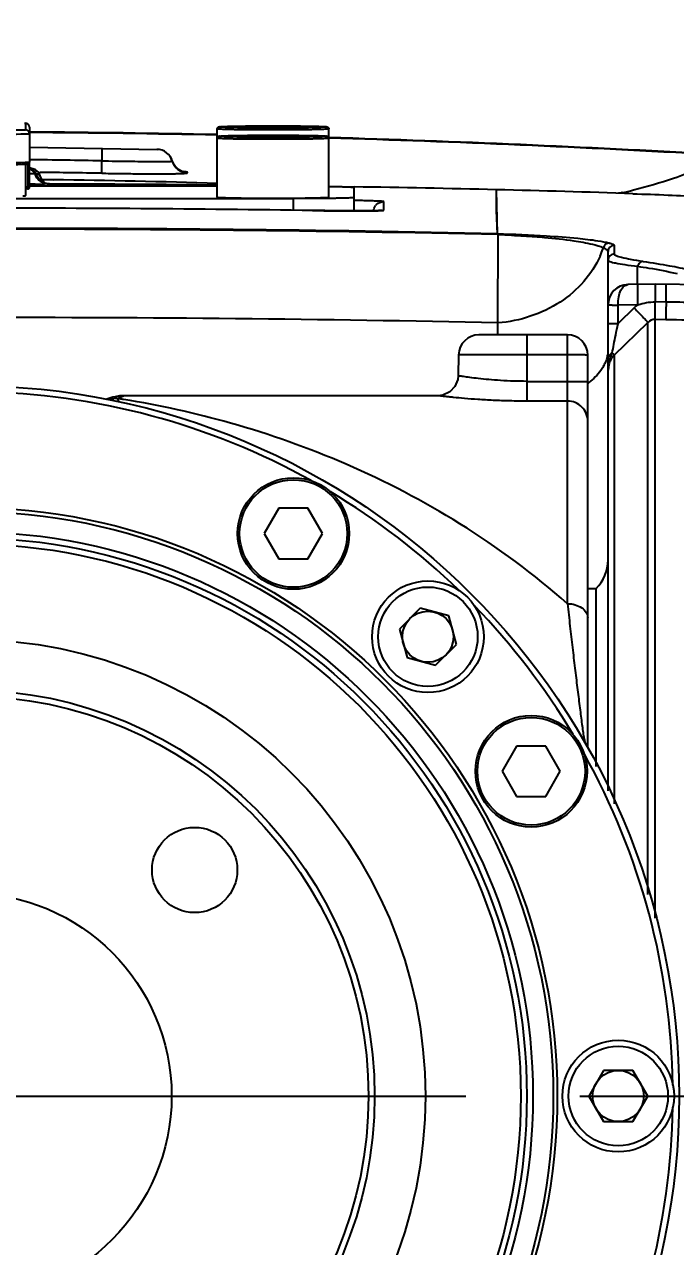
# Model space of a CAD drawing. Header units: millimetres. Extents: x 5828 to 6704, y 123 to 421.
# Drawn here: x 6476.543 to 6478.682, y 273.567 to 277.581 of the extents above; entities that cross this region are included whole.
import ezdxf

# ---------------------------------------------------------------- set-up
doc = ezdxf.new("R2010")
doc.units = ezdxf.units.MM
doc.linetypes.add('CENTER', pattern=[0.6, 0.375, -0.075, 0.075, -0.075])
for name, color, linetype in [('中心线', 7, 'Continuous'), ('外形图', 7, 'Continuous'), ('尺寸标注', 7, 'Continuous')]:
    doc.layers.add(name, color=color, linetype=linetype)
doc.styles.add('微软雅黑', font='msyh.ttc', dxfattribs={"height": 1.5})
doc.dimstyles.new('尺寸标注_1_15比例', dxfattribs={"dimtxt": 1.5, "dimasz": 1.25, "dimexe": 0.5, "dimexo": 0.4, "dimgap": 0.5, "dimtad": 1, "dimdec": 1, "dimlfac": 15, "dimdsep": 46, "dimtxsty": '微软雅黑', "dimcen": 0.09, "dimadec": 0, "dimazin": 0, "dimtp": 0.01, "dimtm": 0.01, "dimtfac": 1, "dimtdec": 1, "dimtofl": 0, "dimtmove": 0, "dimatfit": 3, "dimfxl": 1, "dimtolj": 1, "dimarcsym": 0})

# ---------------------------------------------------------------- blocks, each defined once
blk = doc.blocks.new('*D786')
at = {"layer": 'Defpoints', "color": 0}
for p in [(6482.9394, 280.5658), (6469.7803, 267.5677), (6482.9394, 267.0011)]:
    blk.add_point(p, dxfattribs=at)
at = {"layer": '尺寸标注', "color": 0, "lineweight": -2}
for p, q in [((6469.7803, 267.9677), (6469.7803, 281.0658)), ((6482.9394, 267.4011), (6482.9394, 281.0658)), ((6471.0303, 280.5658), (6481.6894, 280.5658))]:
    blk.add_line(p, q, dxfattribs=at)
at = {"layer": '尺寸标注', "color": 0}
for points in [[(6471.0303, 280.7741), (6471.0303, 280.3574), (6469.7803, 280.5658)], [(6481.6894, 280.3574), (6481.6894, 280.7741), (6482.9394, 280.5658)]]:
    blk.add_solid(points, dxfattribs=at)
at = {"layer": '尺寸标注', "color": 0, "insert": (6476.3599, 281.8448), "char_height": 1.5, "attachment_point": 5, "style": '微软雅黑'}
blk.add_mtext('\\A1;197.4', dxfattribs=at)
blk = doc.blocks.new('*D787')
at = {"layer": 'Defpoints', "color": 0}
for p in [(6469.7154, 284.5485), (6483.0052, 255.7131), (6469.7154, 255.0651)]:
    blk.add_point(p, dxfattribs=at)
at = {"layer": '尺寸标注', "color": 0, "lineweight": -2}
for p, q in [((6469.7154, 255.4651), (6469.7154, 285.0485)), ((6483.0052, 256.1131), (6483.0052, 285.0485)), ((6481.7552, 284.5485), (6470.9654, 284.5485))]:
    blk.add_line(p, q, dxfattribs=at)
at = {"layer": '尺寸标注', "color": 0}
for points in [[(6470.9654, 284.7569), (6470.9654, 284.3402), (6469.7154, 284.5485)], [(6481.7552, 284.3402), (6481.7552, 284.7569), (6483.0052, 284.5485)]]:
    blk.add_solid(points, dxfattribs=at)
at = {"layer": '尺寸标注', "color": 0, "insert": (6476.3603, 285.8276), "char_height": 1.5, "attachment_point": 5, "style": '微软雅黑'}
blk.add_mtext('\\A1;199.3', dxfattribs=at)

msp = doc.modelspace()

# ---------------------------------------------------------------- linework, layer by layer
at = {"layer": '中心线', "linetype": 'CENTER', "ltscale": 5}
msp.add_line((6467.1176, 274.0616), (6485.8879, 274.0616), dxfattribs=at)
at = {"layer": '外形图', "color": 7, "linetype": 'Continuous'}
for p, q in [((6476.5434, 277.2566), (6476.547, 277.2565)), ((6476.5434, 277.2566), (6476.5466, 277.2565)), ((6476.5466, 277.2565), (6476.5466, 277.2354)), ((6476.547, 277.2565), (6476.5466, 277.2565)), ((6476.5599, 277.2433), (6476.5599, 277.1287)), ((6477.1766, 277.014), (6477.1766, 277.238)), ((6477.3599, 277.2465), (6477.2771, 277.2456)), ((6477.2771, 277.2456), (6477.2771, 277.2437)), ((6477.2771, 277.2437), (6477.3599, 277.2428)), ((6477.3599, 277.2428), (6477.3599, 277.2465)), ((6477.4428, 277.2456), (6477.3599, 277.2465)), ((6477.3599, 277.2428), (6477.4428, 277.2437)), ((6477.4428, 277.2437), (6477.4428, 277.2456)), ((6477.5433, 277.014), (6477.5433, 277.238)), ((6477.3599, 277.2158), (6477.2771, 277.2149)), ((6477.2771, 277.2149), (6477.2771, 277.213)), ((6477.2771, 277.213), (6477.3599, 277.2121)), ((6477.3599, 277.2121), (6477.3599, 277.2158)), ((6477.4428, 277.2149), (6477.3599, 277.2158)), ((6477.3599, 277.2121), (6477.4428, 277.213)), ((6477.4428, 277.213), (6477.4428, 277.2149)), ((6476.5599, 277.1781), (6476.9788, 277.1708)), ((6476.5466, 277.1219), (6476.5466, 277.0188)), ((6476.555, 277.1207), (6476.5466, 277.1207)), ((6476.5535, 277.1221), (6476.5468, 277.1219)), ((6476.555, 277.0474), (6476.555, 277.1207)), ((6476.5599, 277.0475), (6476.5599, 277.1279)), ((6477.0289, 277.1329), (6477.0289, 277.1329)), ((6476.5634, 277.1087), (6476.5599, 277.1088)), ((6476.5895, 277.0951), (6476.5951, 277.095)), ((6476.5895, 277.095), (6476.5951, 277.0949)), ((6476.5951, 277.0839), (6476.5951, 277.084)), ((6476.5999, 277.072), (6476.5951, 277.0839)), ((6477.0786, 277.0937), (6477.0786, 277.0951)), ((6476.5466, 277.0474), (6476.555, 277.0474)), ((6476.5533, 277.0408), (6476.5466, 277.0408)), ((6477.1766, 277.0498), (6476.5599, 277.0498)), ((6476.5786, 277.0568), (6476.5615, 277.0567)), ((6476.6076, 277.0622), (6476.5999, 277.072)), ((6476.6378, 277.0709), (6476.6009, 277.0714)), ((6476.6378, 277.0701), (6476.6009, 277.0707)), ((6476.6085, 277.0612), (6476.6076, 277.0622)), ((6476.6112, 277.06), (6476.6076, 277.0616)), ((6476.6076, 277.0616), (6476.6077, 277.0616)), ((6476.6196, 277.0571), (6476.609, 277.057)), ((6476.6197, 277.0577), (6476.6112, 277.06)), ((6476.6255, 277.0572), (6476.6196, 277.0571)), ((6476.6258, 277.0572), (6476.6197, 277.0577)), ((6476.6258, 277.0572), (6476.6255, 277.0572)), ((6476.6255, 277.0572), (6476.6293, 277.0571)), ((6476.6293, 277.0571), (6476.6333, 277.0571)), ((6476.6333, 277.0571), (6476.6376, 277.0571)), ((6477.6009, 277.048), (6477.6267, 277.0476)), ((6477.6266, 276.9688), (6477.6266, 277.046)), ((6478.0965, 276.8939), (6478.0934, 277.0383)), ((6474.3599, 277.0089), (6477.4266, 277.0089)), ((6477.4266, 276.9707), (6477.4266, 277.0089)), ((6477.7235, 276.9708), (6477.7234, 276.9992)), ((6477.4898, 276.97), (6477.4928, 276.9699)), ((6477.5642, 276.9691), (6477.5301, 276.9695)), ((6477.5591, 276.9692), (6477.5652, 276.9691)), ((6477.5956, 276.9689), (6477.5642, 276.9691)), ((6477.6239, 276.9688), (6477.5956, 276.9689)), ((6477.6487, 276.9688), (6477.6239, 276.9688)), ((6477.6249, 276.9688), (6477.6306, 276.9688)), ((6477.6698, 276.9689), (6477.6487, 276.9688)), ((6477.6873, 276.9691), (6477.6698, 276.9689)), ((6477.6762, 276.9689), (6477.6789, 276.9689)), ((6477.6789, 276.9689), (6477.6815, 276.969)), ((6478.0984, 276.6008), (6478.0985, 276.8909)), ((6478.4805, 276.8549), (6478.4805, 276.8459)), ((6478.4805, 276.8459), (6478.4805, 276.8269)), ((6478.4599, 275.0636), (6478.4599, 276.835)), ((6478.557, 276.7272), (6478.557, 276.7868)), ((6478.6151, 276.7282), (6478.5254, 276.7267)), ((6478.819, 276.7247), (6478.6151, 276.7282)), ((6478.558, 276.6606), (6478.4927, 276.6594)), ((6478.4927, 276.5987), (6478.4927, 276.6594)), ((6478.5453, 276.6501), (6478.4927, 276.5987)), ((6478.6505, 276.6692), (6478.6148, 276.67)), ((6478.098, 276.5638), (6478.0984, 276.6008)), ((6478.4599, 276.5987), (6478.4927, 276.5987)), ((6478.4801, 276.4948), (6478.5907, 276.6026)), ((6478.5906, 274.7239), (6478.5906, 276.6026)), ((6478.6148, 274.6454), (6478.6148, 276.6122)), ((6478.6499, 276.6112), (6478.6148, 276.6122)), ((6478.3266, 276.5616), (6478.0358, 276.5616)), ((6478.1933, 276.5616), (6478.1933, 276.3439)), ((6478.3266, 275.6786), (6478.3266, 276.5616)), ((6477.9691, 276.4961), (6477.9679, 276.4271)), ((6478.3266, 276.4961), (6477.9691, 276.4961)), ((6478.3933, 275.2089), (6478.3933, 276.4949)), ((6478.4801, 276.4948), (6478.4801, 276.4564)), ((6478.4623, 276.464), (6478.4599, 276.4461)), ((6478.4801, 276.4564), (6478.4801, 276.4461)), ((6478.4801, 276.4476), (6478.4801, 275.0216)), ((6478.1933, 276.4089), (6478.3266, 276.4089)), ((6476.8715, 276.3616), (6476.8501, 276.3522)), ((6477.9012, 276.3616), (6476.8715, 276.3616)), ((6478.3266, 276.3439), (6478.1933, 276.3439)), ((6477.3788, 275.9919), (6477.3309, 275.9091)), ((6477.4744, 275.9919), (6477.3788, 275.9919)), ((6477.5223, 275.9091), (6477.4744, 275.9919)), ((6477.3309, 275.9091), (6477.3788, 275.8262)), ((6477.4744, 275.8262), (6477.5223, 275.9091)), ((6477.3788, 275.8262), (6477.4744, 275.8262)), ((6478.3933, 275.7282), (6478.4211, 275.7282)), ((6478.4211, 275.1442), (6478.4211, 275.7282)), ((6477.8433, 275.6637), (6477.7747, 275.5952)), ((6477.937, 275.6386), (6477.8433, 275.6637)), ((6477.9621, 275.5449), (6477.937, 275.6386)), ((6477.7747, 275.5952), (6477.7998, 275.5015)), ((6477.8935, 275.4764), (6477.9621, 275.5449)), ((6477.7998, 275.5015), (6477.8935, 275.4764)), ((6478.1596, 275.2111), (6478.1118, 275.1282)), ((6478.2553, 275.2111), (6478.1596, 275.2111)), ((6478.3031, 275.1282), (6478.2553, 275.2111)), ((6478.1118, 275.1282), (6478.1596, 275.0454)), ((6478.2553, 275.0454), (6478.3031, 275.1282)), ((6478.1596, 275.0454), (6478.2553, 275.0454)), ((6478.4448, 274.1456), (6478.3963, 274.0616)), ((6478.5418, 274.1456), (6478.4448, 274.1456)), ((6478.5903, 274.0616), (6478.5418, 274.1456)), ((6478.3963, 274.0616), (6478.4448, 273.9776)), ((6478.5418, 273.9776), (6478.5903, 274.0616)), ((6478.4448, 273.9776), (6478.5418, 273.9776))]:
    msp.add_line(p, q, dxfattribs=at)
for points in [[(6477.066, 277.0973), (6477.0664, 277.0972), (6477.0617, 277.0985), (6477.049, 277.1051), (6477.0353, 277.1193), (6477.0289, 277.1329)], [(6476.5951, 277.084), (6476.5903, 277.0943), (6476.5786, 277.1048), (6476.5634, 277.1087)], [(6478.0965, 276.8939), (6478.0934, 276.9705), (6478.0932, 277.0114), (6478.0934, 277.0383)], [(6477.5301, 276.9695), (6477.4937, 276.9699), (6477.4902, 276.97)], [(6477.7168, 276.97), (6477.7169, 276.97), (6477.7161, 276.9699), (6477.714, 276.9698), (6477.7107, 276.9696), (6477.7064, 276.9695), (6477.701, 276.9693), (6477.6946, 276.9692), (6477.6873, 276.9691)], [(6477.9679, 276.4271), (6477.9665, 276.4145), (6477.957, 276.3917), (6477.94, 276.374), (6477.9177, 276.3636), (6477.9012, 276.3616)], [(6478.5906, 275.7415), (6478.5906, 275.915), (6478.5906, 276.0581)]]:
    msp.add_lwpolyline(points, dxfattribs=at)
for centre, radius in [((6476.3599, 274.0616), 2.3333), ((6477.4266, 275.9091), 0.1833), ((6477.4266, 275.9091), 0.1767), ((6476.3599, 274.0616), 1.9333), ((6476.3599, 274.0616), 1.92), ((6476.3599, 274.0616), 1.8533), ((6476.3599, 274.0616), 1.8333), ((6476.3599, 274.0616), 1.8133), ((6477.8684, 275.5701), 0.1833), ((6477.8684, 275.5701), 0.1633), ((6477.8684, 275.5701), 0.084), ((6476.3599, 274.0616), 1.5), ((6476.3599, 274.0616), 1.3333), ((6476.3599, 274.0616), 1.3133), ((6478.2075, 275.1282), 0.1833), ((6478.2075, 275.1282), 0.1767), ((6477.1024, 274.804), 0.14), ((6476.3599, 274.0616), 0.6667), ((6478.4933, 274.0616), 0.1833), ((6478.4933, 274.0616), 0.1633), ((6478.4933, 274.0616), 0.084)]:
    msp.add_circle(centre, radius, dxfattribs=at)
for centre, radius, start, end in [((6476.5467, 277.2433), 0.0132, 359.9288, 88.7602), ((6476.2068, 292.217), 14.9855, 270.90019, 271.29941), ((6476.2124, 292.3848), 15.1668, 270.88652, 271.31307), ((6476.5465, 277.222), 0.0134, 0.0801, 89.5335), ((6476.3386, 238.6424), 38.5848, 88.75649, 89.67168), ((6476.3384, 238.6493), 38.5773, 88.75597, 89.67131), ((6476.3406, 238.6955), 38.5327, 88.75772, 89.67417), ((6475.9884, 226.8011), 50.4325, 86.80368, 88.23323), ((6475.9836, 226.6219), 50.6107, 86.80968, 88.23393), ((6475.9791, 226.4886), 50.7435, 86.8132, 88.23357), ((6476.9775, 277.1175), 0.0533, 16.0991, 89.0108), ((6476.9779, 277.1174), 0.0533, 16.8526, 89.0105), ((6476.2033, 292.5375), 15.4194, 270.89695, 271.27639), ((6476.1841, 293.7627), 16.6383, 270.90538, 271.29421), ((6476.5533, 277.1287), 0.00661, 271.2469, 0.0705), ((6476.5329, 277.1207), 0.0221, 359.9461, 4.0671), ((6475.8684, 222.9573), 54.1838, 89.01789, 89.26869), ((6477.0779, 277.1179), 0.0513, 162.9535, 163.7294), ((6477.0799, 277.147), 0.0533, 196.1183, 268.5704), ((6477.0797, 277.1481), 0.053, 217.0089, 220.707), ((6476.5599, 277.0755), 0.0333, 84.0879, 88.9982), ((6476.5622, 279.274), 2.1821, 269.9897, 270.3662), ((6476.5723, 277.0603), 0.0317, 80.0262, 82.8306), ((6476.5599, 277.0755), 0.0333, 43.8314, 58.1439), ((6476.3379, 249.7414), 27.3548, 89.03767, 89.46124), ((6477.0796, 277.1481), 0.0529, 220.7215, 227.165), ((6477.08, 277.1485), 0.0534, 227.1815, 240.7818), ((6477.0797, 277.148), 0.0529, 240.8154, 247.6057), ((6476.5533, 277.0475), 0.00667, 270.3015, 0), ((6476.532, 277.0474), 0.0231, 358.0449, 0.0463), ((6476.5271, 286.3137), 9.2571, 270.31883, 270.5071), ((6476.6327, 277.1106), 0.055, 234.6062, 242.9001), ((6476.6253, 277.1096), 0.0524, 246.5899, 249.8135), ((6476.6255, 277.1101), 0.0529, 249.8145, 253.2678), ((6476.3672, 197.2784), 79.7791, 89.418645, 89.805788), ((6476.2566, 248.4325), 28.641, 88.15841, 89.23734), ((6476.6934, 218.5863), 58.4688, 88.627959, 89.085399), ((6477.0694, 234.204), 42.8465, 88.03112, 88.63053), ((6477.974, 279.3856), 2.4162, 282.7133, 283.6203), ((6477.3536, 284.6434), 7.6329, 269.25839, 270.04787), ((6477.3615, 285.4391), 8.4287, 269.98936, 270.70398), ((6477.4904, 271.2155), 5.7892, 88.13507, 88.64454), ((6478.4934, 276.7648), 0.2641, 82.6191, 87.3142), ((6476.3622, 196.7088), 80.2691, 89.194805, 90.001628), ((6477.6939, 291.5561), 14.5876, 269.21021, 269.47072), ((6477.6493, 286.7365), 9.7677, 269.50685, 269.85707), ((6477.5113, 272.8631), 4.108, 88.0767, 88.3676), ((6477.6384, 281.9216), 4.9528, 269.9092, 270.4366), ((6477.7228, 276.9659), 0.0333, 134.6007, 142.9334), ((6477.6979, 277.3068), 0.3374, 271.9969, 272.8563), ((6476.446, 199.3649), 77.5465, 88.780396, 90.063586), ((6476.4509, 200.1193), 76.7893, 88.770575, 90.067785), ((6478.1497, 276.9463), 0.3108, 336.056, 340.6629), ((6478.1557, 276.9442), 0.3045, 340.6759, 341.5561), ((6478.4799, 276.835), 0.02, 88.409, 180.0009), ((6478.4799, 276.807), 0.02, 88.4038, 179.9961), ((6478.5266, 276.66), 0.0667, 91, 180), ((6478.6152, 276.5784), 0.1001, 124.8893, 134.2951), ((6476.4819, 201.7118), 74.9065, 88.763423, 90.081538), ((6478.0358, 276.4949), 0.0667, 90, 179.0007), ((6478.3266, 276.4949), 0.0667, 0, 90), ((6478.3555, 276.5133), 0.1045, 348.0564, 350.3656), ((6478.5286, 276.4463), 0.0686, 151.6875, 164.9919), ((6478.5277, 276.4467), 0.0676, 149.7378, 151.6517), ((6478.5278, 276.4466), 0.0678, 134.6887, 149.7318), ((6478.331, 276.5227), 0.1309, 330.5483, 333.2069), ((6478.3358, 276.5202), 0.1255, 333.2146, 335.0532), ((6478.2379, 276.6084), 0.2583, 307.6335, 308.0333), ((6476.3599, 274.0616), 2.3133, 60.8973, 89.1027), ((6476.871, 276.2121), 0.1495, 93.3303, 97.6121), ((6476.871, 276.2103), 0.1513, 89.7583, 93.3079), ((6476.8486, 276.2203), 0.1319, 89.3758, 101.1207), ((6476.3672, 273.2325), 3.1569, 81.0687, 81.2025), ((6476.3701, 273.2504), 3.1387, 80.8566, 81.0689), ((6476.3599, 274.0616), 2.3133, 45.8973, 59.102), ((6478.3266, 275.8222), 0.1333, 315.158, 0), ((6476.3599, 274.0616), 2.3133, 30.8973, 44.102), ((6476.3599, 274.0616), 2.3133, 0.8973, 29.1027), ((6476.3599, 274.0616), 2.3133, 330.8973, 359.1027)]:
    msp.add_arc(centre, radius, start, end, dxfattribs=at)
for points, knots in [([(6477.1766, 277.238), (6477.1766, 277.2393), (6477.1773, 277.2416), (6477.1796, 277.2438), (6477.1818, 277.2447), (6477.1837, 277.245), (6477.1854, 277.2452), (6477.1873, 277.2454), (6477.1907, 277.2457), (6477.1958, 277.2459), (6477.2031, 277.2462), (6477.2119, 277.2465), (6477.2222, 277.2468), (6477.2338, 277.247), (6477.2467, 277.2473), (6477.266, 277.2475), (6477.2922, 277.2478), (6477.3254, 277.248), (6477.3483, 277.2481), (6477.3599, 277.2481)], [0, 0, 0, 0, 0.020223, 0.036163, 0.05017, 0.058307, 0.066935, 0.077206, 0.089444, 0.120191, 0.159352, 0.206696, 0.261821, 0.324217, 0.393285, 0.468348, 0.633454, 0.813033, 1, 1, 1, 1]), ([(6477.3599, 277.2345), (6477.348, 277.2345), (6477.3246, 277.2345), (6477.2958, 277.2347), (6477.2738, 277.2349), (6477.2584, 277.2351), (6477.244, 277.2353), (6477.2307, 277.2355), (6477.2187, 277.2357), (6477.208, 277.236), (6477.1988, 277.2363), (6477.192, 277.2366), (6477.1875, 277.2368), (6477.1846, 277.237), (6477.1822, 277.2371), (6477.1803, 277.2373), (6477.1787, 277.2375), (6477.1776, 277.2376), (6477.177, 277.2378), (6477.1767, 277.2379), (6477.1766, 277.238), (6477.1766, 277.238)], [0, 0, 0, 0, 0.194923, 0.382357, 0.470998, 0.555104, 0.633868, 0.706529, 0.772391, 0.830819, 0.881253, 0.92321, 0.940881, 0.95629, 0.969401, 0.980185, 0.988621, 0.994696, 0.998424, 0.999441, 1, 1, 1, 1]), ([(6477.3599, 277.2413), (6477.3484, 277.2413), (6477.3259, 277.2413), (6477.2932, 277.2415), (6477.2673, 277.2418), (6477.2482, 277.242), (6477.2354, 277.2422), (6477.2238, 277.2425), (6477.2135, 277.2428), (6477.2046, 277.243), (6477.1981, 277.2433), (6477.1937, 277.2435), (6477.191, 277.2437), (6477.1887, 277.2438), (6477.1868, 277.244), (6477.1855, 277.2441), (6477.1846, 277.2442), (6477.1842, 277.2443), (6477.1838, 277.2444), (6477.1835, 277.2445), (6477.1832, 277.2447), (6477.1835, 277.2448), (6477.1838, 277.2449), (6477.1842, 277.245), (6477.1846, 277.2451), (6477.1855, 277.2452), (6477.1868, 277.2453), (6477.1887, 277.2455), (6477.191, 277.2457), (6477.1937, 277.2458), (6477.1981, 277.246), (6477.2046, 277.2463), (6477.2135, 277.2466), (6477.2238, 277.2468), (6477.2354, 277.2471), (6477.2482, 277.2473), (6477.2673, 277.2476), (6477.2932, 277.2478), (6477.3259, 277.248), (6477.3484, 277.2481), (6477.3599, 277.2481)], [0, 0, 0, 0, 0.097466, 0.191187, 0.277564, 0.316948, 0.35328, 0.386213, 0.415428, 0.440646, 0.461626, 0.470462, 0.478166, 0.484722, 0.490115, 0.494332, 0.495999, 0.49737, 0.498448, 0.499236, 0.5, 0.500764, 0.501552, 0.50263, 0.504001, 0.505668, 0.509885, 0.515278, 0.521834, 0.529538, 0.538374, 0.559354, 0.584572, 0.613787, 0.64672, 0.683052, 0.722436, 0.808813, 0.902534, 1, 1, 1, 1]), ([(6477.3599, 277.2481), (6477.3716, 277.2481), (6477.3945, 277.248), (6477.4277, 277.2478), (6477.4538, 277.2475), (6477.4731, 277.2473), (6477.486, 277.247), (6477.4977, 277.2468), (6477.508, 277.2465), (6477.5168, 277.2462), (6477.5241, 277.2459), (6477.5292, 277.2457), (6477.5325, 277.2454), (6477.5345, 277.2452), (6477.5361, 277.245), (6477.538, 277.2447), (6477.5403, 277.2438), (6477.5426, 277.2416), (6477.5433, 277.2393), (6477.5433, 277.238)], [0, 0, 0, 0, 0.186975, 0.366563, 0.531674, 0.606739, 0.675807, 0.738201, 0.793324, 0.840666, 0.879826, 0.91057, 0.922807, 0.933075, 0.941703, 0.949842, 0.963859, 0.979786, 1, 1, 1, 1]), ([(6477.3599, 277.2481), (6477.3714, 277.2481), (6477.394, 277.248), (6477.4267, 277.2478), (6477.4525, 277.2476), (6477.4717, 277.2473), (6477.4845, 277.2471), (6477.4961, 277.2468), (6477.5064, 277.2466), (6477.5152, 277.2463), (6477.5217, 277.246), (6477.5261, 277.2458), (6477.5289, 277.2457), (6477.5312, 277.2455), (6477.5331, 277.2453), (6477.5344, 277.2452), (6477.5352, 277.2451), (6477.5357, 277.245), (6477.5361, 277.2449), (6477.5364, 277.2448), (6477.5367, 277.2447), (6477.5364, 277.2445), (6477.5361, 277.2444), (6477.5357, 277.2443), (6477.5352, 277.2442), (6477.5344, 277.2441), (6477.5331, 277.244), (6477.5312, 277.2438), (6477.5289, 277.2437), (6477.5261, 277.2435), (6477.5217, 277.2433), (6477.5152, 277.243), (6477.5064, 277.2428), (6477.4961, 277.2425), (6477.4845, 277.2422), (6477.4717, 277.242), (6477.4525, 277.2418), (6477.4267, 277.2415), (6477.394, 277.2413), (6477.3714, 277.2413), (6477.3599, 277.2413)], [0, 0, 0, 0, 0.097466, 0.191187, 0.277564, 0.316948, 0.35328, 0.386213, 0.415428, 0.440646, 0.461626, 0.470462, 0.478166, 0.484722, 0.490115, 0.494332, 0.495999, 0.49737, 0.498448, 0.499236, 0.5, 0.500764, 0.501552, 0.50263, 0.504001, 0.505668, 0.509885, 0.515278, 0.521834, 0.529538, 0.538374, 0.559354, 0.584572, 0.613787, 0.64672, 0.683052, 0.722436, 0.808813, 0.902534, 1, 1, 1, 1]), ([(6477.5433, 277.238), (6477.5433, 277.238), (6477.5432, 277.2379), (6477.5429, 277.2378), (6477.5422, 277.2376), (6477.5411, 277.2375), (6477.5396, 277.2373), (6477.5376, 277.2371), (6477.5352, 277.237), (6477.5324, 277.2368), (6477.5278, 277.2366), (6477.5211, 277.2363), (6477.5119, 277.236), (6477.5012, 277.2357), (6477.4892, 277.2355), (6477.4759, 277.2353), (6477.4615, 277.2351), (6477.4461, 277.2349), (6477.4241, 277.2347), (6477.3952, 277.2345), (6477.3719, 277.2345), (6477.3599, 277.2345)], [0, 0, 0, 0, 0.000559, 0.001576, 0.005304, 0.011379, 0.019815, 0.030599, 0.04371, 0.059119, 0.07679, 0.118747, 0.169181, 0.227609, 0.293471, 0.366132, 0.444896, 0.529002, 0.617643, 0.805077, 1, 1, 1, 1]), ([(6477.1766, 277.2073), (6477.1766, 277.2085), (6477.1773, 277.2108), (6477.1796, 277.2131), (6477.1818, 277.214), (6477.1837, 277.2143), (6477.1854, 277.2145), (6477.1873, 277.2147), (6477.1907, 277.2149), (6477.1958, 277.2152), (6477.2031, 277.2155), (6477.2119, 277.2158), (6477.2222, 277.2161), (6477.2338, 277.2163), (6477.2467, 277.2166), (6477.266, 277.2168), (6477.2922, 277.2171), (6477.3254, 277.2173), (6477.3483, 277.2173), (6477.3599, 277.2173)], [0, 0, 0, 0, 0.020223, 0.036163, 0.05017, 0.058307, 0.066935, 0.077206, 0.089444, 0.120191, 0.159352, 0.206696, 0.261821, 0.324217, 0.393285, 0.468348, 0.633454, 0.813033, 1, 1, 1, 1]), ([(6477.3599, 277.2038), (6477.348, 277.2038), (6477.3246, 277.2038), (6477.2958, 277.204), (6477.2738, 277.2042), (6477.2584, 277.2043), (6477.244, 277.2045), (6477.2307, 277.2048), (6477.2187, 277.205), (6477.208, 277.2053), (6477.1988, 277.2056), (6477.192, 277.2059), (6477.1875, 277.2061), (6477.1846, 277.2062), (6477.1822, 277.2064), (6477.1803, 277.2066), (6477.1787, 277.2067), (6477.1776, 277.2069), (6477.177, 277.207), (6477.1767, 277.2072), (6477.1766, 277.2072), (6477.1766, 277.2073)], [0, 0, 0, 0, 0.194923, 0.382357, 0.470998, 0.555104, 0.633868, 0.706529, 0.772391, 0.830819, 0.881253, 0.92321, 0.940881, 0.95629, 0.969401, 0.980185, 0.988621, 0.994696, 0.998424, 0.999441, 1, 1, 1, 1]), ([(6477.3599, 277.2106), (6477.3484, 277.2106), (6477.3259, 277.2106), (6477.2932, 277.2108), (6477.2673, 277.211), (6477.2482, 277.2113), (6477.2354, 277.2115), (6477.2238, 277.2118), (6477.2135, 277.212), (6477.2046, 277.2123), (6477.1981, 277.2126), (6477.1937, 277.2128), (6477.191, 277.2129), (6477.1887, 277.2131), (6477.1868, 277.2133), (6477.1855, 277.2134), (6477.1846, 277.2135), (6477.1842, 277.2136), (6477.1838, 277.2137), (6477.1835, 277.2138), (6477.1832, 277.2139), (6477.1835, 277.2141), (6477.1838, 277.2142), (6477.1842, 277.2143), (6477.1846, 277.2144), (6477.1855, 277.2145), (6477.1868, 277.2146), (6477.1887, 277.2148), (6477.191, 277.2149), (6477.1937, 277.2151), (6477.1981, 277.2153), (6477.2046, 277.2156), (6477.2135, 277.2158), (6477.2238, 277.2161), (6477.2354, 277.2164), (6477.2482, 277.2166), (6477.2673, 277.2168), (6477.2932, 277.2171), (6477.3259, 277.2173), (6477.3484, 277.2173), (6477.3599, 277.2173)], [0, 0, 0, 0, 0.097466, 0.191187, 0.277564, 0.316948, 0.35328, 0.386213, 0.415428, 0.440646, 0.461626, 0.470462, 0.478166, 0.484722, 0.490115, 0.494332, 0.495999, 0.49737, 0.498448, 0.499236, 0.5, 0.500764, 0.501552, 0.50263, 0.504001, 0.505668, 0.509885, 0.515278, 0.521834, 0.529538, 0.538374, 0.559354, 0.584572, 0.613787, 0.64672, 0.683052, 0.722436, 0.808813, 0.902534, 1, 1, 1, 1]), ([(6477.3599, 277.2173), (6477.3716, 277.2173), (6477.3945, 277.2173), (6477.4277, 277.2171), (6477.4538, 277.2168), (6477.4731, 277.2166), (6477.486, 277.2163), (6477.4977, 277.2161), (6477.508, 277.2158), (6477.5168, 277.2155), (6477.5241, 277.2152), (6477.5292, 277.2149), (6477.5325, 277.2147), (6477.5345, 277.2145), (6477.5361, 277.2143), (6477.538, 277.214), (6477.5403, 277.2131), (6477.5426, 277.2108), (6477.5433, 277.2085), (6477.5433, 277.2073)], [0, 0, 0, 0, 0.186975, 0.366563, 0.531674, 0.606739, 0.675807, 0.738201, 0.793324, 0.840666, 0.879826, 0.91057, 0.922807, 0.933075, 0.941703, 0.949842, 0.963859, 0.979786, 1, 1, 1, 1]), ([(6477.3599, 277.2173), (6477.3714, 277.2173), (6477.394, 277.2173), (6477.4267, 277.2171), (6477.4525, 277.2168), (6477.4717, 277.2166), (6477.4845, 277.2164), (6477.4961, 277.2161), (6477.5064, 277.2158), (6477.5152, 277.2156), (6477.5217, 277.2153), (6477.5261, 277.2151), (6477.5289, 277.2149), (6477.5312, 277.2148), (6477.5331, 277.2146), (6477.5344, 277.2145), (6477.5352, 277.2144), (6477.5357, 277.2143), (6477.5361, 277.2142), (6477.5364, 277.2141), (6477.5367, 277.2139), (6477.5364, 277.2138), (6477.5361, 277.2137), (6477.5357, 277.2136), (6477.5352, 277.2135), (6477.5344, 277.2134), (6477.5331, 277.2133), (6477.5312, 277.2131), (6477.5289, 277.2129), (6477.5261, 277.2128), (6477.5217, 277.2126), (6477.5152, 277.2123), (6477.5064, 277.212), (6477.4961, 277.2118), (6477.4845, 277.2115), (6477.4717, 277.2113), (6477.4525, 277.211), (6477.4267, 277.2108), (6477.394, 277.2106), (6477.3714, 277.2106), (6477.3599, 277.2106)], [0, 0, 0, 0, 0.097466, 0.191187, 0.277564, 0.316948, 0.35328, 0.386213, 0.415428, 0.440646, 0.461626, 0.470462, 0.478166, 0.484722, 0.490115, 0.494332, 0.495999, 0.49737, 0.498448, 0.499236, 0.5, 0.500764, 0.501552, 0.50263, 0.504001, 0.505668, 0.509885, 0.515278, 0.521834, 0.529538, 0.538374, 0.559354, 0.584572, 0.613787, 0.64672, 0.683052, 0.722436, 0.808813, 0.902534, 1, 1, 1, 1]), ([(6477.5433, 277.2073), (6477.5433, 277.2072), (6477.5432, 277.2072), (6477.5429, 277.207), (6477.5422, 277.2069), (6477.5411, 277.2067), (6477.5396, 277.2066), (6477.5376, 277.2064), (6477.5352, 277.2062), (6477.5324, 277.2061), (6477.5278, 277.2059), (6477.5211, 277.2056), (6477.5119, 277.2053), (6477.5012, 277.205), (6477.4892, 277.2048), (6477.4759, 277.2045), (6477.4615, 277.2043), (6477.4461, 277.2042), (6477.4241, 277.204), (6477.3952, 277.2038), (6477.3719, 277.2038), (6477.3599, 277.2038)], [0, 0, 0, 0, 0.000559, 0.001576, 0.005304, 0.011379, 0.019815, 0.030599, 0.04371, 0.059119, 0.07679, 0.118747, 0.169181, 0.227609, 0.293471, 0.366132, 0.444896, 0.529002, 0.617643, 0.805077, 1, 1, 1, 1]), ([(6476.797, 277.1739), (6476.7972, 277.1739), (6476.7969, 277.1724), (6476.7974, 277.1707), (6476.7973, 277.1669), (6476.7974, 277.1622), (6476.7973, 277.1561), (6476.7973, 277.1463), (6476.7972, 277.1386), (6476.7972, 277.1331)], [0, 0, 0, 0, 0.018633, 0.072551, 0.160503, 0.28031, 0.4286, 0.601743, 1, 1, 1, 1]), ([(6476.5599, 277.1208), (6476.5599, 277.1208), (6476.5599, 277.1208), (6476.5598, 277.1208), (6476.5597, 277.1208), (6476.5595, 277.1208), (6476.5591, 277.1208), (6476.5585, 277.1208), (6476.5578, 277.1207), (6476.5566, 277.1207), (6476.5557, 277.1207), (6476.555, 277.1207)], [0, 0, 0, 0, 0.004983, 0.018621, 0.041078, 0.072251, 0.159863, 0.279195, 0.42711, 0.599649, 1, 1, 1, 1]), ([(6476.7974, 277.0924), (6476.7972, 277.0926), (6476.7973, 277.0938), (6476.797, 277.0961), (6476.797, 277.0997), (6476.7969, 277.1069), (6476.797, 277.1182), (6476.7971, 277.1278), (6476.7972, 277.1331)], [0, 0, 0, 0, 0.023251, 0.080439, 0.170181, 0.290308, 0.608523, 1, 1, 1, 1]), ([(6476.7972, 277.1331), (6476.8123, 277.1329), (6476.8419, 277.1324), (6476.8848, 277.1318), (6476.9243, 277.1314), (6476.9588, 277.1311), (6476.984, 277.131), (6477.0006, 277.1311), (6477.0103, 277.1312), (6477.0178, 277.1314), (6477.0237, 277.1314), (6477.0264, 277.132), (6477.0286, 277.1318), (6477.0287, 277.1322)], [0, 0, 0, 0, 0.195542, 0.383436, 0.556033, 0.707094, 0.831059, 0.881335, 0.923198, 0.956238, 0.980126, 0.99472, 1, 1, 1, 1]), ([(6476.5762, 277.0919), (6476.5753, 277.0937), (6476.5714, 277.1001), (6476.5651, 277.1051), (6476.56, 277.1072)], [0, 0, 0, 0, 0.259988, 1, 1, 1, 1]), ([(6476.5804, 277.0909), (6476.5816, 277.0883), (6476.5867, 277.0787), (6476.5942, 277.0704), (6476.6008, 277.0658)], [0, 0, 0, 0, 0.256721, 1, 1, 1, 1]), ([(6476.5951, 277.084), (6476.5946, 277.0857), (6476.5889, 277.0886), (6476.584, 277.09), (6476.5805, 277.0909)], [0, 0, 0, 0, 0.329168, 1, 1, 1, 1]), ([(6476.7974, 277.0924), (6476.8157, 277.0921), (6476.8518, 277.0915), (6476.904, 277.0909), (6476.952, 277.0905), (6476.994, 277.0905), (6477.0245, 277.0907), (6477.0447, 277.0911), (6477.0565, 277.0914), (6477.0656, 277.0918), (6477.0726, 277.0923), (6477.0759, 277.0929), (6477.0786, 277.0932), (6477.0786, 277.0937)], [0, 0, 0, 0, 0.19583, 0.383955, 0.556681, 0.707742, 0.831584, 0.881759, 0.9235, 0.956397, 0.980134, 0.994604, 1, 1, 1, 1]), ([(6477.0786, 277.0951), (6477.0786, 277.0954), (6477.077, 277.0959), (6477.0747, 277.0965), (6477.0702, 277.0971), (6477.0669, 277.0975), (6477.0649, 277.0977)], [0, 0, 0, 0, 0.074838, 0.264245, 0.572772, 1, 1, 1, 1]), ([(6478.7601, 277.1125), (6478.7334, 277.0965), (6478.6612, 277.0683), (6478.5873, 277.0481), (6478.543, 277.0373)], [0, 0, 0, 0, 0.405927, 1, 1, 1, 1]), ([(6476.5533, 277.0408), (6476.5536, 277.0409), (6476.5539, 277.0412), (6476.5542, 277.0418), (6476.5546, 277.0428), (6476.5549, 277.0445), (6476.555, 277.0458), (6476.555, 277.0466)], [0, 0, 0, 0, 0.120028, 0.214378, 0.33359, 0.637017, 1, 1, 1, 1]), ([(6476.5599, 277.0475), (6476.5599, 277.0475), (6476.5599, 277.0475), (6476.5598, 277.0475), (6476.5597, 277.0475), (6476.5595, 277.0475), (6476.5591, 277.0475), (6476.5585, 277.0474), (6476.5578, 277.0474), (6476.5566, 277.0474), (6476.5557, 277.0474), (6476.555, 277.0474)], [0, 0, 0, 0, 0.004982, 0.018621, 0.041078, 0.072251, 0.159863, 0.279194, 0.427109, 0.599649, 1, 1, 1, 1]), ([(6477.5433, 277.0491), (6477.5494, 277.049), (6477.561, 277.0488), (6477.5775, 277.0485), (6477.5898, 277.0482), (6477.5986, 277.0479), (6477.6044, 277.0477), (6477.6094, 277.0475), (6477.6139, 277.0473), (6477.6177, 277.0471), (6477.6208, 277.0469), (6477.6232, 277.0467), (6477.6248, 277.0465), (6477.6258, 277.0463), (6477.6262, 277.0462), (6477.6265, 277.0461), (6477.6266, 277.046), (6477.6266, 277.046)], [0, 0, 0, 0, 0.220222, 0.417769, 0.589876, 0.665623, 0.734137, 0.795182, 0.848542, 0.894037, 0.931511, 0.960845, 0.981957, 0.989424, 0.994846, 0.99828, 1, 1, 1, 1]), ([(6476.5383, 277.0184), (6476.5389, 277.0184), (6476.5401, 277.0185), (6476.5417, 277.0185), (6476.5432, 277.0186), (6476.5444, 277.0186), (6476.5453, 277.0187), (6476.5459, 277.0187), (6476.5463, 277.0187), (6476.5464, 277.0188), (6476.5465, 277.0188), (6476.5466, 277.0188), (6476.5466, 277.0188)], [0, 0, 0, 0, 0.225777, 0.425442, 0.597205, 0.739738, 0.85192, 0.932844, 0.961406, 0.981987, 0.994661, 1, 1, 1, 1]), ([(6477.1766, 277.014), (6477.1766, 277.0139), (6477.1767, 277.0138), (6477.177, 277.0138), (6477.1774, 277.0136), (6477.1783, 277.0135), (6477.1798, 277.0133), (6477.1821, 277.0131), (6477.185, 277.0129), (6477.1886, 277.0127), (6477.1927, 277.0125), (6477.1975, 277.0123), (6477.2029, 277.0122), (6477.2111, 277.0119), (6477.2227, 277.0116), (6477.2381, 277.0113), (6477.249, 277.0112), (6477.2548, 277.0111)], [0, 0, 0, 0, 0.00171, 0.005143, 0.010573, 0.018051, 0.039198, 0.068581, 0.106117, 0.151679, 0.205111, 0.266222, 0.334796, 0.410588, 0.582713, 0.780128, 1, 1, 1, 1]), ([(6477.6266, 277.0127), (6477.6266, 277.0127), (6477.6265, 277.0126), (6477.6262, 277.0124), (6477.6255, 277.0123), (6477.6243, 277.0121), (6477.6226, 277.0119), (6477.6205, 277.0117), (6477.6178, 277.0116), (6477.6148, 277.0114), (6477.6098, 277.0111), (6477.6024, 277.0109), (6477.5924, 277.0105), (6477.5807, 277.0102), (6477.5676, 277.01), (6477.5531, 277.0097), (6477.5374, 277.0095), (6477.5206, 277.0093), (6477.4965, 277.0091), (6477.4651, 277.0089), (6477.4396, 277.0089), (6477.4266, 277.0089)], [0, 0, 0, 0, 0.000559, 0.001577, 0.005304, 0.01138, 0.019815, 0.030599, 0.04371, 0.059119, 0.07679, 0.118747, 0.169181, 0.227609, 0.293471, 0.366133, 0.444896, 0.529002, 0.617643, 0.805077, 1, 1, 1, 1]), ([(6477.4651, 277.0111), (6477.4708, 277.0112), (6477.4817, 277.0113), (6477.4971, 277.0116), (6477.5087, 277.0119), (6477.517, 277.0122), (6477.5224, 277.0123), (6477.5271, 277.0125), (6477.5313, 277.0127), (6477.5349, 277.0129), (6477.5378, 277.0131), (6477.5401, 277.0133), (6477.5416, 277.0135), (6477.5425, 277.0136), (6477.5429, 277.0138), (6477.5431, 277.0138), (6477.5433, 277.0139), (6477.5433, 277.014)], [0, 0, 0, 0, 0.219863, 0.417274, 0.589399, 0.665192, 0.733768, 0.794881, 0.848315, 0.893879, 0.931416, 0.9608, 0.981949, 0.989428, 0.994857, 0.99829, 1, 1, 1, 1]), ([(6477.7234, 276.9992), (6477.7233, 276.9994), (6477.7221, 276.9994), (6477.7201, 276.9998), (6477.7164, 277), (6477.709, 277.0005), (6477.6962, 277.001), (6477.6852, 277.0014), (6477.6788, 277.0016)], [0, 0, 0, 0, 0.019242, 0.068017, 0.147218, 0.257486, 0.570999, 1, 1, 1, 1]), ([(6478.5058, 277.0286), (6478.505, 277.0284), (6478.5013, 277.0277), (6478.4976, 277.0271), (6478.4947, 277.0267)], [0, 0, 0, 0, 0.213102, 1, 1, 1, 1]), ([(6478.5415, 277.0252), (6478.58, 277.0239), (6478.6912, 277.0197), (6478.8024, 277.0148), (6478.875, 277.0106)], [0, 0, 0, 0, 0.346905, 1, 1, 1, 1]), ([(6477.6815, 276.969), (6477.6843, 276.969), (6477.6937, 276.9691), (6477.703, 276.9693), (6477.7096, 276.9695)], [0, 0, 0, 0, 0.297162, 1, 1, 1, 1]), ([(6477.7147, 276.9697), (6477.7169, 276.9699), (6477.7198, 276.9699), (6477.7224, 276.9705), (6477.7234, 276.9706), (6477.7235, 276.9708)], [0, 0, 0, 0, 0.732265, 0.921833, 1, 1, 1, 1]), ([(6478.0985, 276.8909), (6478.0986, 276.8917), (6478.1003, 276.8937), (6478.0958, 276.8936), (6478.0965, 276.8939)], [0, 0, 0, 0, 0.477308, 1, 1, 1, 1]), ([(6478.0965, 276.8939), (6478.1502, 276.8924), (6478.2383, 276.8886), (6478.3482, 276.8806), (6478.4172, 276.8726), (6478.4518, 276.8667), (6478.4643, 276.8631)], [0, 0, 0, 0, 0.435635, 0.716212, 0.894556, 1, 1, 1, 1]), ([(6478.0985, 276.8909), (6478.1133, 276.8912), (6478.1415, 276.8888), (6478.1817, 276.8868), (6478.2179, 276.8846), (6478.2728, 276.8798), (6478.3364, 276.8731), (6478.4009, 276.8618), (6478.4331, 276.853), (6478.4445, 276.8478)], [0, 0, 0, 0, 0.126782, 0.242293, 0.345696, 0.437439, 0.7156, 0.892984, 1, 1, 1, 1]), ([(6478.4643, 276.8631), (6478.4599, 276.8632), (6478.4507, 276.8602), (6478.4456, 276.8521), (6478.4445, 276.8478)], [0, 0, 0, 0, 0.498367, 1, 1, 1, 1]), ([(6478.4445, 276.8478), (6478.4484, 276.8461), (6478.4542, 276.8432), (6478.4599, 276.8375), (6478.4599, 276.835)], [0, 0, 0, 0, 0.624284, 1, 1, 1, 1]), ([(6478.4643, 276.8631), (6478.4682, 276.8619), (6478.4732, 276.8603), (6478.4805, 276.857), (6478.4805, 276.8549)], [0, 0, 0, 0, 0.672399, 1, 1, 1, 1]), ([(6478.4338, 276.8202), (6478.4204, 276.7901), (6478.3831, 276.7325), (6478.2765, 276.6411), (6478.17, 276.6066), (6478.0984, 276.6008)], [0, 0, 0, 0, 0.236969, 0.483915, 1, 1, 1, 1]), ([(6478.4599, 276.807), (6478.4599, 276.8061), (6478.4621, 276.804), (6478.4701, 276.8008), (6478.4882, 276.7965), (6478.5185, 276.7916), (6478.5429, 276.7885), (6478.557, 276.7868)], [0, 0, 0, 0, 0.026562, 0.077567, 0.266011, 0.57336, 1, 1, 1, 1]), ([(6478.5756, 276.8025), (6478.5618, 276.8045), (6478.5382, 276.808), (6478.5074, 276.8144), (6478.4907, 276.8191), (6478.4805, 276.8242), (6478.4805, 276.8269)], [0, 0, 0, 0, 0.422981, 0.728557, 0.917804, 1, 1, 1, 1]), ([(6478.5756, 276.8025), (6478.5714, 276.8026), (6478.5626, 276.7992), (6478.558, 276.7911), (6478.557, 276.7868)], [0, 0, 0, 0, 0.488066, 1, 1, 1, 1]), ([(6478.5756, 276.8025), (6478.6045, 276.7984), (6478.6559, 276.7904), (6478.7232, 276.7769), (6478.7711, 276.7635), (6478.7966, 276.7528), (6478.8049, 276.7464)], [0, 0, 0, 0, 0.368856, 0.657423, 0.866727, 1, 1, 1, 1]), ([(6478.557, 276.7868), (6478.5694, 276.785), (6478.6128, 276.7781), (6478.656, 276.77), (6478.6866, 276.7629)], [0, 0, 0, 0, 0.285538, 1, 1, 1, 1]), ([(6478.4927, 276.6594), (6478.4925, 276.6684), (6478.4939, 276.6851), (6478.5007, 276.7067), (6478.5109, 276.7219), (6478.521, 276.7266), (6478.5254, 276.7267)], [0, 0, 0, 0, 0.333911, 0.619035, 0.835828, 1, 1, 1, 1]), ([(6478.558, 276.6606), (6478.5578, 276.6691), (6478.5576, 276.6814), (6478.5575, 276.6971), (6478.5575, 276.7071), (6478.5575, 276.7153), (6478.5576, 276.7209), (6478.5577, 276.7241), (6478.5577, 276.7258), (6478.5579, 276.7266), (6478.5579, 276.7272), (6478.558, 276.7272)], [0, 0, 0, 0, 0.382429, 0.555233, 0.706592, 0.830863, 0.923396, 0.956458, 0.980337, 0.994865, 1, 1, 1, 1]), ([(6478.6151, 276.7282), (6478.615, 276.7282), (6478.6152, 276.7276), (6478.615, 276.727), (6478.6151, 276.7256), (6478.615, 276.7228), (6478.615, 276.718), (6478.615, 276.7111), (6478.615, 276.7024), (6478.6149, 276.6886), (6478.6148, 276.6776), (6478.6148, 276.67)], [0, 0, 0, 0, 0.004693, 0.018643, 0.041715, 0.073765, 0.163815, 0.285607, 0.435319, 0.608206, 1, 1, 1, 1]), ([(6478.6505, 276.6692), (6478.6506, 276.6768), (6478.6507, 276.6878), (6478.6508, 276.7017), (6478.6508, 276.7104), (6478.6507, 276.7173), (6478.6509, 276.7229), (6478.6502, 276.7253), (6478.6506, 276.7276), (6478.6503, 276.7276)], [0, 0, 0, 0, 0.391303, 0.564043, 0.71369, 0.835513, 0.925659, 0.980945, 1, 1, 1, 1]), ([(6478.8822, 276.6752), (6478.8821, 276.6747), (6478.8801, 276.674), (6478.877, 276.6733), (6478.8712, 276.6726), (6478.8597, 276.6715), (6478.8404, 276.6704), (6478.8121, 276.6693), (6478.7775, 276.6685), (6478.738, 276.6681), (6478.6951, 276.6683), (6478.6656, 276.6689), (6478.6505, 276.6692)], [0, 0, 0, 0, 0.006655, 0.021899, 0.046182, 0.079456, 0.171718, 0.295475, 0.44609, 0.61807, 0.805232, 1, 1, 1, 1]), ([(6478.4599, 276.66), (6478.4599, 276.6598), (6478.4613, 276.6601), (6478.4626, 276.6597), (6478.4659, 276.6598), (6478.4698, 276.6597), (6478.4747, 276.6596), (6478.4824, 276.6595), (6478.4885, 276.6595), (6478.4927, 276.6594)], [0, 0, 0, 0, 0.019524, 0.076158, 0.167994, 0.291925, 0.443164, 0.616605, 1, 1, 1, 1]), ([(6478.5453, 276.6501), (6478.5509, 276.6444), (6478.5613, 276.6337), (6478.575, 276.6195), (6478.5844, 276.6093), (6478.5894, 276.6043), (6478.5907, 276.6026)], [0, 0, 0, 0, 0.365648, 0.680385, 0.901775, 1, 1, 1, 1]), ([(6478.6148, 276.6122), (6478.6149, 276.6142), (6478.614, 276.6181), (6478.6143, 276.6243), (6478.6144, 276.6345), (6478.6145, 276.6499), (6478.6147, 276.6629), (6478.6148, 276.67)], [0, 0, 0, 0, 0.105508, 0.202074, 0.324638, 0.634212, 1, 1, 1, 1]), ([(6478.6505, 276.6692), (6478.6502, 276.6562), (6478.6497, 276.6388), (6478.6498, 276.6195), (6478.6497, 276.6132), (6478.6499, 276.6112)], [0, 0, 0, 0, 0.675159, 0.894568, 1, 1, 1, 1]), ([(6478.8944, 276.6161), (6478.8591, 276.6131), (6478.7776, 276.6098), (6478.6961, 276.6099), (6478.6499, 276.6112)], [0, 0, 0, 0, 0.433872, 1, 1, 1, 1]), ([(6478.4734, 276.5022), (6478.4755, 276.5114), (6478.4789, 276.5309), (6478.483, 276.5503), (6478.485, 276.5606)], [0, 0, 0, 0, 0.470938, 1, 1, 1, 1]), ([(6478.3933, 276.4949), (6478.3933, 276.495), (6478.3926, 276.495), (6478.3919, 276.4952), (6478.3902, 276.4952), (6478.388, 276.4954), (6478.3852, 276.4954), (6478.3804, 276.4956), (6478.3731, 276.4957), (6478.3632, 276.4959), (6478.3518, 276.496), (6478.3394, 276.496), (6478.3309, 276.4961), (6478.3266, 276.4961)], [0, 0, 0, 0, 0.005124, 0.019619, 0.043486, 0.076575, 0.118545, 0.168972, 0.293319, 0.444737, 0.617496, 0.80519, 1, 1, 1, 1]), ([(6478.4599, 276.4822), (6478.4599, 276.4861), (6478.4628, 276.4946), (6478.4695, 276.5001), (6478.4734, 276.5022)], [0, 0, 0, 0, 0.469858, 1, 1, 1, 1]), ([(6478.4734, 276.5022), (6478.474, 276.5016), (6478.4759, 276.4996), (6478.4778, 276.4976), (6478.479, 276.4961)], [0, 0, 0, 0, 0.31958, 1, 1, 1, 1]), ([(6478.479, 276.4961), (6478.4793, 276.4959), (6478.4796, 276.4954), (6478.48, 276.495), (6478.4801, 276.4948)], [0, 0, 0, 0, 0.621087, 1, 1, 1, 1]), ([(6478.4449, 276.4583), (6478.4422, 276.4535), (6478.4291, 276.4333), (6478.4115, 276.4163), (6478.397, 276.405)], [0, 0, 0, 0, 0.230873, 1, 1, 1, 1]), ([(6478.1933, 276.4089), (6478.1645, 276.409), (6478.1226, 276.4102), (6478.0695, 276.4143), (6478.0359, 276.4177), (6478.0082, 276.4211), (6477.9895, 276.4238), (6477.9783, 276.4254), (6477.9729, 276.4263), (6477.9697, 276.4267), (6477.9683, 276.4271), (6477.9679, 276.4271)], [0, 0, 0, 0, 0.381879, 0.554395, 0.705822, 0.830377, 0.923222, 0.956538, 0.980585, 0.995122, 1, 1, 1, 1]), ([(6478.3266, 276.4089), (6478.3309, 276.4089), (6478.3394, 276.4089), (6478.3518, 276.4089), (6478.3632, 276.4088), (6478.3731, 276.4086), (6478.3804, 276.4085), (6478.3852, 276.4083), (6478.388, 276.4082), (6478.3902, 276.4081), (6478.3919, 276.4081), (6478.3926, 276.4079), (6478.3933, 276.4079), (6478.3933, 276.4078)], [0, 0, 0, 0, 0.19481, 0.382504, 0.555263, 0.706681, 0.831028, 0.881455, 0.923425, 0.956514, 0.980381, 0.994876, 1, 1, 1, 1]), ([(6476.8512, 276.3603), (6476.8477, 276.3598), (6476.835, 276.3577), (6476.8225, 276.3539), (6476.8137, 276.3505)], [0, 0, 0, 0, 0.265745, 1, 1, 1, 1]), ([(6478.1933, 276.3439), (6478.1745, 276.3439), (6478.1377, 276.3444), (6478.0841, 276.3462), (6478.0345, 276.349), (6477.9907, 276.3523), (6477.9587, 276.3553), (6477.9374, 276.3575), (6477.9248, 276.3589), (6477.9155, 276.3598), (6477.9071, 276.361), (6477.905, 276.3609), (6477.9008, 276.3618), (6477.9012, 276.3616)], [0, 0, 0, 0, 0.192208, 0.377676, 0.549504, 0.701365, 0.827179, 0.878596, 0.921564, 0.955549, 0.980137, 0.995028, 1, 1, 1, 1]), ([(6476.854, 276.3429), (6476.8536, 276.3433), (6476.8522, 276.3449), (6476.8515, 276.347), (6476.8509, 276.3486)], [0, 0, 0, 0, 0.218056, 1, 1, 1, 1]), ([(6478.3266, 275.6786), (6478.2167, 275.7756), (6477.9846, 275.9473), (6477.6095, 276.143), (6477.2362, 276.2753), (6476.9872, 276.3302), (6476.8688, 276.3492)], [0, 0, 0, 0, 0.270663, 0.530299, 0.778679, 1, 1, 1, 1]), ([(6478.3933, 276.2778), (6478.3933, 276.2864), (6478.3898, 276.3038), (6478.3749, 276.3258), (6478.3528, 276.3405), (6478.3353, 276.3439), (6478.3266, 276.3439)], [0, 0, 0, 0, 0.249143, 0.498745, 0.749081, 1, 1, 1, 1]), ([(6478.3266, 275.6786), (6478.3352, 275.6786), (6478.3518, 275.6764), (6478.3736, 275.6665), (6478.3892, 275.6513), (6478.3933, 275.6379), (6478.3933, 275.6317)], [0, 0, 0, 0, 0.288568, 0.556132, 0.791115, 1, 1, 1, 1]), ([(6478.3266, 275.6786), (6478.3295, 275.6541), (6478.3346, 275.606), (6478.3428, 275.5355), (6478.3508, 275.4682), (6478.3586, 275.4045), (6478.3649, 275.3539), (6478.3697, 275.316), (6478.3731, 275.2902), (6478.3763, 275.2668), (6478.3788, 275.2493), (6478.3808, 275.2374), (6478.382, 275.2305), (6478.3832, 275.2254), (6478.3839, 275.2226), (6478.3844, 275.2216)], [0, 0, 0, 0, 0.160681, 0.314693, 0.46202, 0.602, 0.732883, 0.793851, 0.850841, 0.902615, 0.947206, 0.965881, 0.981458, 0.992973, 1, 1, 1, 1])]:
    msp.add_open_spline(points, degree=3, knots=knots, dxfattribs=at)
for points in [[(6477.0374, 277.1162), (6477.0336, 277.1212), (6477.0307, 277.1269), (6477.0289, 277.1329)], [(6476.5805, 277.0909), (6476.5765, 277.0988), (6476.5686, 277.1056), (6476.5601, 277.1079)], [(6476.5763, 277.0917), (6476.5787, 277.0851), (6476.5825, 277.0788), (6476.5873, 277.0737)], [(6476.5804, 277.0909), (6476.5796, 277.0911), (6476.5787, 277.0913), (6476.5778, 277.0915)], [(6477.0786, 277.0951), (6477.0721, 277.0952), (6477.0655, 277.0966), (6477.0595, 277.0991)], [(6476.5873, 277.0737), (6476.5921, 277.0685), (6476.5981, 277.0643), (6476.6045, 277.0616)], [(6476.6103, 277.0595), (6476.6152, 277.058), (6476.6204, 277.0572), (6476.6255, 277.0572)], [(6477.6995, 276.9896), (6477.7056, 276.9957), (6477.7148, 276.9993), (6477.7234, 276.9992)], [(6477.6897, 276.9692), (6477.6903, 276.9752), (6477.6926, 276.9812), (6477.6963, 276.986)], [(6477.7168, 276.9702), (6477.719, 276.9706), (6477.7213, 276.9708), (6477.7236, 276.9708)], [(6478.558, 276.6606), (6478.5764, 276.6661), (6478.5956, 276.67), (6478.6148, 276.67)], [(6478.485, 276.5606), (6478.4876, 276.5733), (6478.49, 276.5861), (6478.4927, 276.5987)], [(6478.6148, 276.6122), (6478.6061, 276.6125), (6478.5968, 276.6087), (6478.5906, 276.6026)], [(6478.4577, 276.4917), (6478.4559, 276.4833), (6478.4531, 276.4751), (6478.4495, 276.4673)], [(6478.4599, 276.4461), (6478.4599, 276.4596), (6478.4628, 276.4731), (6478.4672, 276.4859)], [(6478.4672, 276.4859), (6478.4691, 276.4914), (6478.4713, 276.4968), (6478.4734, 276.5022)], [(6476.8509, 276.3486), (6476.8506, 276.3498), (6476.8503, 276.351), (6476.8501, 276.3522)]]:
    msp.add_open_spline(points, degree=3, dxfattribs=at)

# ---------------------------------------------------------------- dimensions: what is measured, and where the dimension line sits
at = {"layer": '尺寸标注'}
for base, p1, p2, picture, middle in [((6469.7154, 284.5485), (6483.0052, 255.7131), (6469.7154, 255.0651), '*D787', (6476.3603, 285.8276)), ((6482.9394, 280.5658), (6469.7803, 267.5677), (6482.9394, 267.0011), '*D786', (6476.3599, 281.8448))]:
    dim = msp.add_linear_dim(base=base, p1=p1, p2=p2, dimstyle='尺寸标注_1_15比例', dxfattribs=at)
    dim.commit()
    dim.dimension.update_dxf_attribs({"geometry": picture, "text_midpoint": middle})

doc.saveas('drawing.dxf')
